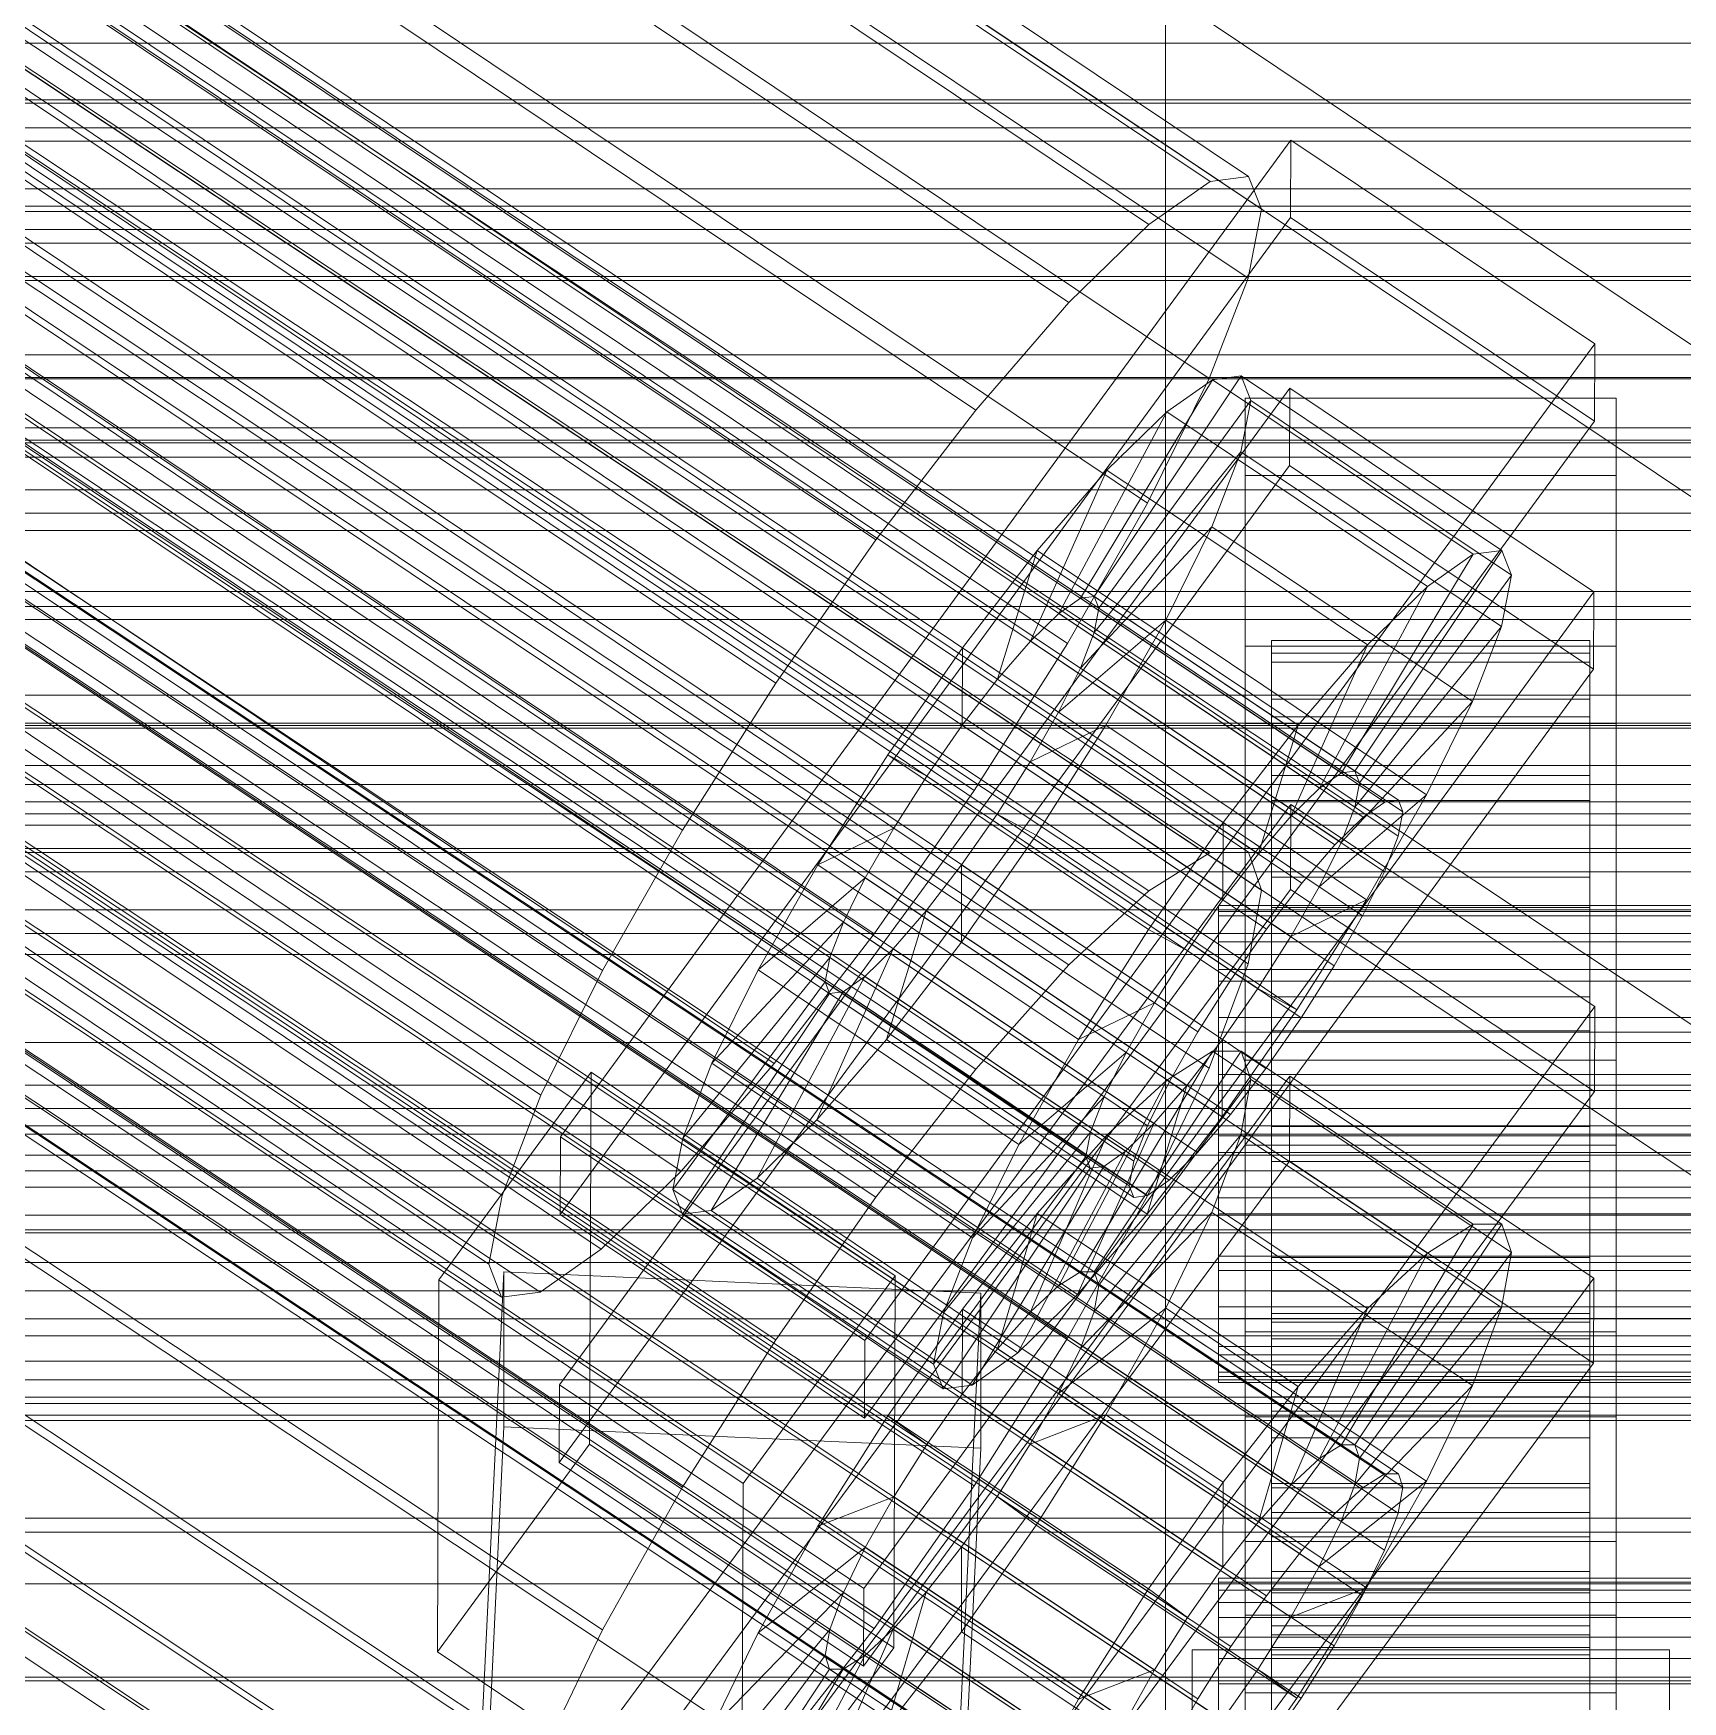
# Model space of a CAD drawing. Header units: millimetres. Extents: x -1970 to 59977, y -50268 to 6837.
# Drawn here: x -192.7 to -130.5, y -33013.8 to -32950.9 of the extents above; entities that cross this region are included whole.
import ezdxf

# ---------------------------------------------------------------- set-up
doc = ezdxf.new("R2010")
doc.units = ezdxf.units.MM
for name, color, linetype, lineweight in [('frontal_adapter-mix', 7, 'Continuous', 0), ('frontal_C01', 7, 'Continuous', 0), ('frontal_C01-mix', 7, 'Continuous', 0), ('frontal_C02', 7, 'Continuous', 0), ('frontal_C03', 7, 'Continuous', 0), ('frontal_C03-dry', 7, 'Continuous', 0), ('frontal_mezcladora', 7, 'Continuous', 0), ('frontal_secador', 7, 'Continuous', 0)]:
    doc.layers.add(name, color=color, linetype=linetype, lineweight=lineweight)

msp = doc.modelspace()

# ---------------------------------------------------------------- linework, layer by layer
at = {"layer": 'frontal_adapter-mix'}
for q in [(-150, -33050), (150, -33000)]:
    msp.add_line((-150, -33000), q, dxfattribs=at)
at = {"layer": 'frontal_C01'}
for p, q in [((-332.629, -32859.442), (-148.32, -32981.773)), ((-331.181, -32859.435), (-146.872, -32981.766)), ((-334.938, -32860.889), (-150.629, -32983.22)), ((-330.692, -32860.868), (-146.383, -32983.199)), ((-355.53, -32863.299), (-141.731, -33005.204)), ((-355.017, -32863.297), (-141.218, -33005.201)), ((-337.95, -32863.678), (-153.641, -32986.009)), ((-331.197, -32863.644), (-146.887, -32985.976)), ((-356.348, -32863.812), (-142.549, -33005.717)), ((-354.844, -32863.805), (-141.045, -33005.709)), ((-357.415, -32864.8), (-143.617, -33006.705)), ((-355.022, -32864.788), (-141.224, -33006.693)), ((-358.659, -32866.196), (-144.861, -33008.101)), ((-355.541, -32866.181), (-141.742, -33008.085)), ((-146.196, -33009.81), (-359.995, -32867.905)), ((-356.363, -32867.887), (-142.565, -33009.792)), ((-341.461, -32867.618), (-157.152, -32989.949)), ((-332.659, -32867.574), (-148.35, -32989.906)), ((-361.332, -32869.811), (-147.533, -33011.715)), ((-357.434, -32869.791), (-143.635, -33011.696)), ((-362.578, -32871.783), (-148.779, -33013.687)), ((-358.68, -32871.763), (-144.881, -33013.668)), ((-160.922, -32994.772), (-345.231, -32872.441)), ((-334.981, -32872.39), (-150.672, -32994.721)), ((-363.648, -32873.687), (-149.85, -33015.591)), ((-360.017, -32873.669), (-146.218, -33015.573)), ((-364.471, -32875.393), (-150.672, -33017.298)), ((-361.352, -32875.378), (-147.554, -33017.282)), ((-364.989, -32876.786), (-151.191, -33018.69)), ((-362.596, -32876.774), (-148.798, -33018.678)), ((-365.168, -32877.769), (-151.369, -33019.674)), ((-363.664, -32877.762), (-149.865, -33019.666)), ((-349.002, -32877.818), (-164.693, -33000.15)), ((-338.003, -32877.764), (-153.694, -33000.095)), ((-364.995, -32878.277), (-151.196, -33020.182)), ((-364.482, -32878.275), (-150.683, -33020.179)), ((-352.519, -32883.383), (-168.21, -33005.715)), ((-341.52, -32883.329), (-157.211, -33005.66)), ((-355.541, -32888.757), (-171.232, -33011.088)), ((-345.291, -32888.706), (-160.982, -33011.037)), ((-357.863, -32893.573), (-173.554, -33015.904)), ((-349.061, -32893.529), (-164.752, -33015.86)), ((-359.326, -32897.503), (-175.016, -33019.834)), ((-352.572, -32897.469), (-168.263, -33019.801)), ((-359.83, -32900.279), (-175.521, -33022.611)), ((-355.584, -32900.258), (-171.275, -33022.589)), ((-359.341, -32901.713), (-175.032, -33024.044)), ((-357.893, -32901.705), (-173.584, -33024.037)), ((-130, -32988.369), (-228.298, -32923.125)), ((-228.298, -32928.813), (-130, -32994.056)), ((450, -32953.515), (-450, -32953.515)), ((-425, -32960.205), (425, -32960.205)), ((-450, -32966.322), (450, -32966.322)), ((-172.809, -33017.208), (-145.277, -32979.969)), ((-145.289, -32983.17), (-145.277, -32979.969)), ((-145.277, -32979.969), (-133.809, -32987.58)), ((-150.629, -32983.22), (-148.32, -32981.773)), ((-148.32, -32981.773), (-146.872, -32981.766)), ((-146.872, -32981.766), (-146.383, -32983.199)), ((-145.289, -32983.17), (-172.821, -33020.409)), ((-153.641, -32986.009), (-150.629, -32983.22)), ((-146.383, -32983.199), (-146.887, -32985.976)), ((-133.821, -32990.782), (-145.289, -32983.17)), ((-157.152, -32989.949), (-153.641, -32986.009)), ((-146.887, -32985.976), (-148.35, -32989.906)), ((-133.809, -32987.58), (-161.341, -33024.819)), ((-133.809, -32987.58), (-133.821, -32990.782)), ((-153.199, -32997.592), (-148.226, -32989.272)), ((-152.686, -32997.59), (-147.143, -32989.267)), ((-148.226, -32989.272), (-149.953, -32990.355)), ((-147.143, -32989.267), (-148.226, -32989.272)), ((-148.226, -32989.272), (-138.396, -32995.797)), ((-147.143, -32989.267), (-137.313, -32995.791)), ((-146.777, -32990.339), (-147.143, -32989.267)), ((-160.922, -32994.772), (-157.152, -32989.949)), ((-148.35, -32989.906), (-150.672, -32994.721)), ((-147, -32992.808), (-147, -32989.606)), ((-147, -32989.606), (-133, -32989.606)), ((-147, -33035.08), (-147, -32989.606)), ((-133, -32989.606), (-133, -32992.808)), ((-133, -32989.606), (-133, -33035.08)), ((-172.847, -33027.453), (-145.315, -32990.214)), ((-161.353, -33028.021), (-133.821, -32990.782)), ((-154.017, -32998.105), (-149.953, -32990.355)), ((-152.513, -32998.097), (-146.777, -32990.339)), ((-149.953, -32990.355), (-152.207, -32992.441)), ((-149.953, -32990.355), (-140.123, -32996.879)), ((-147.155, -32992.416), (-146.777, -32990.339)), ((-146.777, -32990.339), (-136.948, -32996.864)), ((-145.327, -32993.416), (-145.315, -32990.214)), ((-145.315, -32990.214), (-133.847, -32997.826)), ((-155.085, -32999.093), (-152.207, -32992.441)), ((-152.207, -32992.441), (-154.833, -32995.389)), ((-152.692, -32999.081), (-147.155, -32992.416)), ((-152.207, -32992.441), (-142.377, -32998.966)), ((-148.249, -32995.356), (-147.155, -32992.416)), ((-147.155, -32992.416), (-137.325, -32998.94)), ((-133, -32992.808), (-147, -32992.808)), ((-147, -32992.808), (-147, -33038.281)), ((-133, -33038.281), (-133, -32992.808)), ((-145.327, -32993.416), (-172.859, -33030.655)), ((-133.859, -33001.028), (-145.327, -32993.416)), ((-164.693, -33000.15), (-160.922, -32994.772)), ((-150.672, -32994.721), (-153.694, -33000.095)), ((-154.833, -32995.389), (-157.653, -32998.996)), ((-156.329, -33000.489), (-154.833, -32995.389)), ((-154.833, -32995.389), (-145.003, -33001.913)), ((-153.21, -33000.474), (-148.249, -32995.356)), ((-149.985, -32998.958), (-148.249, -32995.356)), ((-148.249, -32995.356), (-138.419, -33001.88)), ((-138.396, -32995.797), (-143.369, -33004.116)), ((-137.313, -32995.791), (-142.856, -33004.114)), ((-140.123, -32996.879), (-138.396, -32995.797)), ((-138.396, -32995.797), (-137.313, -32995.791)), ((-137.313, -32995.791), (-136.948, -32996.864)), ((-140.123, -32996.879), (-144.188, -33004.629)), ((-136.948, -32996.864), (-142.683, -33004.622)), ((-142.377, -32998.966), (-140.123, -32996.879)), ((-136.948, -32996.864), (-137.325, -32998.94)), ((-154.017, -32998.105), (-153.199, -32997.592)), ((-153.199, -32997.592), (-152.686, -32997.59)), ((-143.369, -33004.116), (-153.199, -32997.592)), ((-142.856, -33004.114), (-152.686, -32997.59)), ((-152.686, -32997.59), (-152.513, -32998.097)), ((-133.847, -32997.826), (-161.379, -33035.065)), ((-155.085, -32999.093), (-154.017, -32998.105)), ((-144.188, -33004.629), (-154.017, -32998.105)), ((-152.513, -32998.097), (-152.692, -32999.081)), ((-142.683, -33004.622), (-152.513, -32998.097)), ((-133.847, -32997.826), (-133.859, -33001.028)), ((-154.033, -33002.18), (-149.985, -32998.958)), ((-152.246, -33002.978), (-149.985, -32998.958)), ((-149.985, -32998.958), (-140.156, -33005.483)), ((-142.377, -32998.966), (-145.255, -33005.617)), ((-145.003, -33001.913), (-142.377, -32998.966)), ((-137.325, -32998.94), (-142.862, -33005.605)), ((-137.325, -32998.94), (-138.419, -33001.88)), ((-157.653, -32998.996), (-160.474, -33003.019)), ((-157.653, -32998.996), (-157.665, -33002.198)), ((-147.823, -33005.521), (-157.653, -32998.996)), ((-156.329, -33000.489), (-155.085, -32999.093)), ((-145.255, -33005.617), (-155.085, -32999.093)), ((-152.692, -32999.081), (-153.21, -33000.474)), ((-142.862, -33005.605), (-152.692, -32999.081)), ((-146, -33009.138), (-146, -32999.158)), ((-146, -32999.158), (-146, -32999.489)), ((-146, -32999.158), (-134, -32999.158)), ((-146, -33000.119), (-146, -32999.158)), ((-146, -33009.295), (-146, -32999.489)), ((-146, -32999.489), (-146, -33001.09)), ((-146, -32999.489), (-134, -32999.489)), ((-134, -32999.489), (-134, -32999.158)), ((-134, -32999.158), (-134, -33009.138)), ((-134, -32999.158), (-134, -33000.119)), ((-134, -33001.09), (-134, -32999.489)), ((-134, -32999.489), (-134, -33009.295)), ((-168.21, -33005.715), (-164.693, -33000.15)), ((-153.694, -33000.095), (-157.211, -33005.66)), ((-147, -33003.054), (-147, -32999.852)), ((-147, -32999.852), (-133, -32999.852)), ((-147, -33045.325), (-147, -32999.852)), ((-146, -33009.593), (-146, -33000.119)), ((-146, -33000.119), (-134, -33000.119)), ((-146, -33002.307), (-146, -33000.119)), ((-134, -33000.119), (-134, -33009.593)), ((-134, -33000.119), (-134, -33002.307)), ((-133, -32999.852), (-133, -33003.054)), ((-133, -32999.852), (-133, -33045.325)), ((-157.665, -33002.198), (-156.329, -33000.489)), ((-146.499, -33007.014), (-156.329, -33000.489)), ((-153.21, -33000.474), (-154.033, -33002.18)), ((-143.38, -33006.998), (-153.21, -33000.474)), ((-161.391, -33038.267), (-133.859, -33001.028)), ((-146, -33010.053), (-146, -33001.09)), ((-146, -33001.09), (-146, -33003.851)), ((-146, -33001.09), (-134, -33001.09)), ((-134, -33003.851), (-134, -33001.09)), ((-134, -33001.09), (-134, -33010.053)), ((-147.823, -33005.521), (-145.003, -33001.913)), ((-145.003, -33001.913), (-146.499, -33007.014)), ((-138.419, -33001.88), (-143.38, -33006.998)), ((-138.419, -33001.88), (-140.156, -33005.483)), ((-159.001, -33004.103), (-157.665, -33002.198)), ((-157.665, -33002.198), (-147.835, -33008.722)), ((-154.033, -33002.18), (-155.103, -33004.084)), ((-144.203, -33008.704), (-154.033, -33002.18)), ((-146, -33010.629), (-146, -33002.307)), ((-146, -33002.307), (-134, -33002.307)), ((-146, -33005.573), (-146, -33002.307)), ((-134, -33002.307), (-134, -33010.629)), ((-134, -33002.307), (-134, -33005.573)), ((-160.474, -33003.019), (-163.105, -33007.182)), ((-159.001, -33004.103), (-160.474, -33003.019)), ((-160.474, -33003.019), (-150.644, -33009.543)), ((-155.103, -33004.084), (-152.246, -33002.978)), ((-154.877, -33007.141), (-152.246, -33002.978)), ((-152.246, -33002.978), (-142.416, -33009.502)), ((-133, -33003.054), (-147, -33003.054)), ((-147, -33003.054), (-147, -33048.527)), ((-133, -33048.527), (-133, -33003.054)), ((-146, -33011.361), (-146, -33003.851)), ((-146, -33003.851), (-146, -33007.585)), ((-146, -33003.851), (-134, -33003.851)), ((-134, -33007.585), (-134, -33003.851)), ((-134, -33003.851), (-134, -33011.361)), ((-160.247, -33006.075), (-159.001, -33004.103)), ((-149.171, -33010.628), (-159.001, -33004.103)), ((-155.103, -33004.084), (-156.35, -33006.056)), ((-145.274, -33010.608), (-155.103, -33004.084)), ((-144.188, -33004.629), (-145.255, -33005.617)), ((-143.369, -33004.116), (-144.188, -33004.629)), ((-142.856, -33004.114), (-143.369, -33004.116)), ((-142.862, -33005.605), (-142.683, -33004.622)), ((-142.683, -33004.622), (-142.856, -33004.114)), ((-142.549, -33005.717), (-141.731, -33005.204)), ((-141.731, -33005.204), (-141.218, -33005.201)), ((-141.218, -33005.201), (-141.045, -33005.709)), ((-171.232, -33011.088), (-168.21, -33005.715)), ((-157.211, -33005.66), (-160.982, -33011.037)), ((-150.644, -33009.543), (-147.823, -33005.521)), ((-147.835, -33008.722), (-147.823, -33005.521)), ((-145.255, -33005.617), (-146.499, -33007.014)), ((-146, -33012.176), (-146, -33005.573)), ((-146, -33005.573), (-134, -33005.573)), ((-146, -33009.693), (-146, -33005.573)), ((-140.156, -33005.483), (-144.203, -33008.704)), ((-143.617, -33006.705), (-142.549, -33005.717)), ((-143.38, -33006.998), (-142.862, -33005.605)), ((-140.156, -33005.483), (-142.416, -33009.502)), ((-141.045, -33005.709), (-141.224, -33006.693)), ((-134, -33005.573), (-134, -33012.176)), ((-134, -33005.573), (-134, -33009.693)), ((-160.247, -33006.075), (-163.105, -33007.182)), ((-161.318, -33007.979), (-160.247, -33006.075)), ((-150.417, -33012.6), (-160.247, -33006.075)), ((-156.35, -33006.056), (-157.686, -33007.961)), ((-156.35, -33006.056), (-154.877, -33007.141)), ((-146.52, -33012.58), (-156.35, -33006.056)), ((-157.698, -33011.163), (-154.877, -33007.141)), ((-154.877, -33007.141), (-145.047, -33013.665)), ((-146.499, -33007.014), (-147.835, -33008.722)), ((-144.861, -33008.101), (-143.617, -33006.705)), ((-144.203, -33008.704), (-143.38, -33006.998)), ((-141.224, -33006.693), (-141.742, -33008.085)), ((-163.105, -33007.182), (-165.365, -33011.201)), ((-163.105, -33007.182), (-153.275, -33013.706)), ((-146, -33013.129), (-146, -33007.585)), ((-146, -33007.585), (-146, -33012.036)), ((-146, -33007.585), (-134, -33007.585)), ((-134, -33012.036), (-134, -33007.585)), ((-134, -33007.585), (-134, -33013.129)), ((-161.318, -33007.979), (-165.365, -33011.201)), ((-162.14, -33009.686), (-161.318, -33007.979)), ((-151.488, -33014.504), (-161.318, -33007.979)), ((-157.686, -33007.961), (-159.022, -33009.67)), ((-157.686, -33007.961), (-157.698, -33011.163)), ((-147.856, -33014.486), (-157.686, -33007.961)), ((-146.196, -33009.81), (-144.861, -33008.101)), ((-141.742, -33008.085), (-142.565, -33009.792)), ((-147.835, -33008.722), (-149.171, -33010.628)), ((-145.274, -33010.608), (-144.203, -33008.704)), ((-153.275, -33013.706), (-150.644, -33009.543)), ((-150.644, -33009.543), (-149.171, -33010.628)), ((-148, -33009.593), (-148, -33009.138)), ((-148, -33009.138), (-148, -33009.295)), ((-148, -33009.138), (148, -33009.138)), ((-148, -33009.295), (-148, -33010.053)), ((-148, -33009.295), (148, -33009.295)), ((-148, -33010.629), (-148, -33009.593)), ((-148, -33009.593), (148, -33009.593)), ((-146, -33009.295), (-146, -33009.138)), ((-134, -33009.138), (-146, -33009.138)), ((-146, -33009.138), (-146, -33009.593)), ((-146, -33010.053), (-146, -33009.295)), ((-134, -33009.295), (-146, -33009.295)), ((-134, -33009.593), (-146, -33009.593)), ((-146, -33009.593), (-146, -33010.629)), ((-142.416, -33009.502), (-145.274, -33010.608)), ((-142.416, -33009.502), (-145.047, -33013.665)), ((-134, -33009.138), (-134, -33009.295)), ((-134, -33009.593), (-134, -33009.138)), ((-134, -33009.295), (-134, -33010.053)), ((-134, -33010.629), (-134, -33009.593)), ((-162.14, -33009.686), (-167.102, -33014.804)), ((-162.659, -33011.078), (-162.14, -33009.686)), ((-152.311, -33016.21), (-162.14, -33009.686)), ((-159.022, -33009.67), (-160.518, -33014.771)), ((-159.022, -33009.67), (-160.266, -33011.066)), ((-149.192, -33016.195), (-159.022, -33009.67)), ((-148, -33010.053), (-148, -33011.361)), ((-148, -33010.053), (148, -33010.053)), ((-147.533, -33011.715), (-146.196, -33009.81)), ((-146, -33014.128), (-146, -33009.693)), ((-146, -33009.693), (-134, -33009.693)), ((-146, -33014.388), (-146, -33009.693)), ((-146, -33011.361), (-146, -33010.053)), ((-134, -33010.053), (-146, -33010.053)), ((-142.565, -33009.792), (-143.635, -33011.696)), ((-134, -33009.693), (-134, -33014.128)), ((-134, -33009.693), (-134, -33014.388)), ((-134, -33010.053), (-134, -33011.361)), ((-149.171, -33010.628), (-150.417, -33012.6)), ((-148, -33012.176), (-148, -33010.629)), ((-148, -33010.629), (148, -33010.629)), ((-146.52, -33012.58), (-145.274, -33010.608)), ((-134, -33010.629), (-146, -33010.629)), ((-146, -33010.629), (-146, -33012.176)), ((-134, -33012.176), (-134, -33010.629)), ((-173.554, -33015.904), (-171.232, -33011.088)), ((-162.659, -33011.078), (-168.196, -33017.743)), ((-165.365, -33011.201), (-167.102, -33014.804)), ((-165.365, -33011.201), (-155.535, -33017.726)), ((-160.982, -33011.037), (-164.752, -33015.86)), ((-160.266, -33011.066), (-163.144, -33017.718)), ((-162.837, -33012.062), (-162.659, -33011.078)), ((-152.829, -33017.603), (-162.659, -33011.078)), ((-160.266, -33011.066), (-161.333, -33012.055)), ((-160.518, -33014.771), (-157.698, -33011.163)), ((-150.436, -33017.591), (-160.266, -33011.066)), ((-157.698, -33011.163), (-147.868, -33017.687)), ((-148, -33011.361), (-148, -33013.129)), ((-148, -33011.361), (148, -33011.361)), ((-146, -33013.129), (-146, -33011.361)), ((-134, -33011.361), (-146, -33011.361)), ((-134, -33011.361), (-134, -33013.129)), ((-162.837, -33012.062), (-168.573, -33019.82)), ((-161.333, -33012.055), (-165.397, -33019.804)), ((-162.664, -33012.57), (-162.837, -33012.062)), ((-153.008, -33018.586), (-162.837, -33012.062)), ((-161.333, -33012.055), (-162.151, -33012.567)), ((-151.503, -33018.579), (-161.333, -33012.055)), ((-148.779, -33013.687), (-147.533, -33011.715)), ((-148, -33014.128), (-148, -33012.176)), ((-148, -33012.176), (148, -33012.176)), ((-146, -33012.036), (-146, -33015.238)), ((-134, -33012.036), (-146, -33012.036)), ((-146, -33012.036), (-146, -33016.902)), ((-134, -33012.176), (-146, -33012.176)), ((-146, -33012.176), (-146, -33014.128)), ((-143.635, -33011.696), (-144.881, -33013.668)), ((-134, -33015.238), (-134, -33012.036)), ((-134, -33016.902), (-134, -33012.036)), ((-134, -33014.128), (-134, -33012.176)), ((-162.664, -33012.57), (-168.208, -33020.892)), ((-162.151, -33012.567), (-167.125, -33020.887)), ((-162.151, -33012.567), (-162.664, -33012.57)), ((-152.835, -33019.094), (-162.664, -33012.57)), ((-152.321, -33019.092), (-162.151, -33012.567)), ((-153.275, -33013.706), (-150.417, -33012.6)), ((-150.417, -33012.6), (-151.488, -33014.504)), ((-147.856, -33014.486), (-146.52, -33012.58)), ((-145.047, -33013.665), (-146.52, -33012.58)), ((-148, -33013.129), (-148, -33015.238)), ((-148, -33013.129), (148, -33013.129)), ((-146, -33015.238), (-146, -33013.129)), ((-134, -33013.129), (-146, -33013.129)), ((-134, -33013.129), (-134, -33015.238)), ((-155.535, -33017.726), (-153.275, -33013.706)), ((-149.85, -33015.591), (-148.779, -33013.687)), ((-145.047, -33013.665), (-147.868, -33017.687)), ((-144.881, -33013.668), (-146.218, -33015.573))]:
    msp.add_line(p, q, dxfattribs=at)
at = {"layer": 'frontal_C01-mix'}
for p in [(-150, -32744.944), (150, -33000)]:
    msp.add_line(p, (-150, -33000), dxfattribs=at)
at = {"layer": 'frontal_C02'}
for p, q in [((-331.181, -32832.792), (-146.872, -32956.276)), ((-332.629, -32832.989), (-148.32, -32956.473)), ((-330.692, -32834.035), (-146.383, -32957.519)), ((-334.938, -32834.613), (-150.629, -32958.097)), ((-355.53, -32836.63), (-141.731, -32979.872)), ((-355.017, -32836.56), (-141.218, -32979.802)), ((-331.197, -32836.635), (-146.887, -32960.119)), ((-356.348, -32837.206), (-142.549, -32980.447)), ((-354.844, -32837.001), (-141.045, -32980.242)), ((-337.95, -32837.553), (-153.641, -32961.037)), ((-357.415, -32838.247), (-143.617, -32981.489)), ((-355.022, -32837.922), (-141.224, -32981.163)), ((-358.659, -32839.685), (-144.861, -32982.926)), ((-355.541, -32839.261), (-141.742, -32982.502)), ((-332.659, -32840.412), (-148.35, -32963.896)), ((-356.363, -32840.925), (-142.565, -32984.167)), ((-146.196, -32984.661), (-359.995, -32841.419)), ((-341.461, -32841.609), (-157.152, -32965.093)), ((-357.434, -32842.803), (-143.635, -32986.045)), ((-361.332, -32843.333), (-147.533, -32986.575)), ((-358.68, -32844.766), (-144.881, -32988.007)), ((-362.578, -32845.296), (-148.779, -32988.537)), ((-334.981, -32845.111), (-150.672, -32968.595)), ((-360.017, -32846.68), (-146.218, -32989.921)), ((-160.922, -32969.989), (-345.231, -32846.505)), ((-363.648, -32847.174), (-149.85, -32990.415)), ((-361.352, -32848.415), (-147.554, -32991.656)), ((-364.471, -32848.839), (-150.672, -32992.08)), ((-362.596, -32849.852), (-148.798, -32993.093)), ((-364.989, -32850.177), (-151.191, -32993.419)), ((-338.003, -32850.411), (-153.694, -32973.895)), ((-365.168, -32851.098), (-151.369, -32994.34)), ((-363.664, -32850.894), (-149.865, -32994.135)), ((-364.995, -32851.539), (-151.196, -32994.78)), ((-364.482, -32851.469), (-150.683, -32994.711)), ((-349.002, -32851.906), (-164.693, -32975.39)), ((-341.52, -32855.95), (-157.211, -32979.434)), ((-352.519, -32857.446), (-168.21, -32980.93)), ((-345.291, -32861.352), (-160.982, -32984.836)), ((-355.541, -32862.746), (-171.232, -32986.23)), ((-349.061, -32866.248), (-164.752, -32989.732)), ((-357.863, -32867.444), (-173.554, -32990.928)), ((-352.572, -32870.304), (-168.263, -32993.788)), ((-359.326, -32871.222), (-175.016, -32994.706)), ((-355.584, -32873.244), (-171.275, -32996.728)), ((-359.83, -32873.821), (-175.521, -32997.305)), ((-357.893, -32874.868), (-173.584, -32998.352)), ((-359.341, -32875.065), (-175.032, -32998.549)), ((-130, -32962.739), (-228.298, -32896.881)), ((-228.298, -32902.622), (-130, -32968.48)), ((-172.809, -32992.501), (-145.277, -32954.908)), ((-145.289, -32957.831), (-145.277, -32954.908)), ((-145.277, -32954.908), (-133.809, -32962.591)), ((-150.629, -32958.097), (-148.32, -32956.473)), ((-148.32, -32956.473), (-146.872, -32956.276)), ((-146.872, -32956.276), (-146.383, -32957.519)), ((300, -32957.599), (-300, -32957.599)), ((-145.289, -32957.831), (-172.821, -32995.424)), ((-146.383, -32957.519), (-146.887, -32960.119)), ((-133.821, -32965.514), (-145.289, -32957.831)), ((-153.641, -32961.037), (-150.629, -32958.097)), ((-146.887, -32960.119), (-148.35, -32963.896)), ((-157.152, -32965.093), (-153.641, -32961.037)), ((-133.809, -32962.591), (-161.341, -33000.184)), ((-133.809, -32962.591), (-133.821, -32965.514)), ((300, -32963.86), (-300, -32963.86)), ((-172.847, -33001.853), (-145.315, -32964.26)), ((-153.199, -32972.188), (-148.226, -32963.944)), ((-152.686, -32972.118), (-147.143, -32963.797)), ((-148.35, -32963.896), (-150.672, -32968.595)), ((-148.226, -32963.944), (-149.953, -32965.159)), ((-147.143, -32963.797), (-148.226, -32963.944)), ((-148.226, -32963.944), (-138.396, -32970.53)), ((-147.143, -32963.797), (-137.313, -32970.383)), ((-146.777, -32964.727), (-147.143, -32963.797)), ((-145.327, -32967.183), (-145.315, -32964.26)), ((-145.315, -32964.26), (-133.847, -32971.944)), ((-152.513, -32972.559), (-146.777, -32964.727)), ((-147.155, -32966.671), (-146.777, -32964.727)), ((-147, -32967.561), (-147, -32964.638)), ((-147, -32964.638), (-133, -32964.638)), ((-147, -33010.542), (-147, -32964.638)), ((-146.777, -32964.727), (-136.948, -32971.313)), ((-133, -32964.638), (-133, -32967.561)), ((-133, -32964.638), (-133, -33010.542)), ((-161.353, -33003.107), (-133.821, -32965.514)), ((-160.922, -32969.989), (-157.152, -32965.093)), ((-154.017, -32972.763), (-149.953, -32965.159)), ((-149.953, -32965.159), (-152.207, -32967.358)), ((-149.953, -32965.159), (-140.123, -32971.745)), ((-152.692, -32973.48), (-147.155, -32966.671)), ((-148.249, -32969.497), (-147.155, -32966.671)), ((-147.155, -32966.671), (-137.325, -32973.257)), ((-145.327, -32967.183), (-172.859, -33004.776)), ((-155.085, -32973.805), (-152.207, -32967.358)), ((-152.207, -32967.358), (-154.833, -32970.392)), ((-152.207, -32967.358), (-142.377, -32973.944)), ((-133.859, -32974.867), (-145.327, -32967.183)), ((-133, -32967.561), (-147, -32967.561)), ((-147, -32967.561), (-147, -33013.465)), ((-133, -33013.465), (-133, -32967.561)), ((-150.672, -32968.595), (-153.694, -32973.895)), ((-164.693, -32975.39), (-160.922, -32969.989)), ((-153.21, -32974.818), (-148.249, -32969.497)), ((-149.985, -32973.012), (-148.249, -32969.497)), ((-148.249, -32969.497), (-138.419, -32976.083)), ((-154.833, -32970.392), (-157.653, -32974.055)), ((-156.329, -32975.243), (-154.833, -32970.392)), ((-154.833, -32970.392), (-145.003, -32976.978)), ((-138.396, -32970.53), (-143.369, -32978.774)), ((-137.313, -32970.383), (-142.856, -32978.704)), ((-140.123, -32971.745), (-138.396, -32970.53)), ((-138.396, -32970.53), (-137.313, -32970.383)), ((-137.313, -32970.383), (-136.948, -32971.313)), ((-140.123, -32971.745), (-144.188, -32979.349)), ((-136.948, -32971.313), (-142.683, -32979.145)), ((-142.377, -32973.944), (-140.123, -32971.745)), ((-136.948, -32971.313), (-137.325, -32973.257)), ((-133.847, -32971.944), (-161.379, -33009.537)), ((-154.017, -32972.763), (-153.199, -32972.188)), ((-153.199, -32972.188), (-152.686, -32972.118)), ((-143.369, -32978.774), (-153.199, -32972.188)), ((-142.856, -32978.704), (-152.686, -32972.118)), ((-152.686, -32972.118), (-152.513, -32972.559)), ((-133.847, -32971.944), (-133.859, -32974.867)), ((-155.085, -32973.805), (-154.017, -32972.763)), ((-154.033, -32976.483), (-149.985, -32973.012)), ((-144.188, -32979.349), (-154.017, -32972.763)), ((-152.513, -32972.559), (-152.692, -32973.48)), ((-142.683, -32979.145), (-152.513, -32972.559)), ((-152.246, -32976.976), (-149.985, -32973.012)), ((-149.985, -32973.012), (-140.156, -32979.598)), ((-152.692, -32973.48), (-153.21, -32974.818)), ((-142.862, -32980.066), (-152.692, -32973.48)), ((-146, -32983.777), (-146, -32973.783)), ((-146, -32973.783), (-146, -32974.259)), ((-146, -32973.783), (-134, -32973.783)), ((-146, -32974.601), (-146, -32973.783)), ((-137.325, -32973.257), (-142.862, -32980.066)), ((-137.325, -32973.257), (-138.419, -32976.083)), ((-134, -32974.259), (-134, -32973.783)), ((-134, -32973.783), (-134, -32983.777)), ((-134, -32973.783), (-134, -32974.601)), ((-157.653, -32974.055), (-160.474, -32978.095)), ((-157.653, -32974.055), (-157.665, -32976.977)), ((-147.823, -32980.64), (-157.653, -32974.055)), ((-153.694, -32973.895), (-157.211, -32979.434)), ((-156.329, -32975.243), (-155.085, -32973.805)), ((-145.255, -32980.391), (-155.085, -32973.805)), ((-147, -32976.913), (-147, -32973.991)), ((-147, -32973.991), (-133, -32973.991)), ((-147, -33019.895), (-147, -32973.991)), ((-146, -32984.002), (-146, -32974.259)), ((-146, -32974.259), (-146, -32975.996)), ((-146, -32974.259), (-134, -32974.259)), ((-142.377, -32973.944), (-145.255, -32980.391)), ((-145.003, -32976.978), (-142.377, -32973.944)), ((-134, -32975.996), (-134, -32974.259)), ((-134, -32974.259), (-134, -32984.002)), ((-133, -32973.991), (-133, -32976.913)), ((-133, -32973.991), (-133, -33019.895)), ((-161.391, -33012.459), (-133.859, -32974.867)), ((-153.21, -32974.818), (-154.033, -32976.483)), ((-143.38, -32981.404), (-153.21, -32974.818)), ((-146, -32984.164), (-146, -32974.601)), ((-146, -32974.601), (-134, -32974.601)), ((-146, -32976.657), (-146, -32974.601)), ((-134, -32974.601), (-134, -32984.164)), ((-134, -32974.601), (-134, -32976.657)), ((-168.21, -32980.93), (-164.693, -32975.39)), ((-157.665, -32976.977), (-156.329, -32975.243)), ((-146.499, -32981.828), (-156.329, -32975.243)), ((-146, -32984.825), (-146, -32975.996)), ((-146, -32975.996), (-146, -32978.877)), ((-146, -32975.996), (-134, -32975.996)), ((-138.419, -32976.083), (-143.38, -32981.404)), ((-138.419, -32976.083), (-140.156, -32979.598)), ((-134, -32978.877), (-134, -32975.996)), ((-134, -32975.996), (-134, -32984.825)), ((-154.033, -32976.483), (-155.103, -32978.361)), ((-144.203, -32983.069), (-154.033, -32976.483)), ((-133, -32976.913), (-147, -32976.913)), ((-147, -32976.913), (-147, -33022.817)), ((-146, -32985.138), (-146, -32976.657)), ((-146, -32976.657), (-134, -32976.657)), ((-146, -32979.812), (-146, -32976.657)), ((-134, -32976.657), (-134, -32985.138)), ((-134, -32976.657), (-134, -32979.812)), ((-133, -33022.817), (-133, -32976.913)), ((300, -32977.08), (-300, -32977.08)), ((250, -32976.99), (-250, -32976.99)), ((-159.001, -32978.891), (-157.665, -32976.977)), ((-157.665, -32976.977), (-147.835, -32983.563)), ((-155.103, -32978.361), (-152.246, -32976.976)), ((-154.877, -32981.12), (-152.246, -32976.976)), ((-152.246, -32976.976), (-142.416, -32983.562)), ((-147.823, -32980.64), (-145.003, -32976.978)), ((-145.003, -32976.978), (-146.499, -32981.828)), ((-160.474, -32978.095), (-163.105, -32982.239)), ((-159.001, -32978.891), (-160.474, -32978.095)), ((-160.474, -32978.095), (-150.644, -32984.681)), ((-155.103, -32978.361), (-156.35, -32980.324)), ((-145.274, -32984.947), (-155.103, -32978.361)), ((-143.369, -32978.774), (-144.188, -32979.349)), ((-142.856, -32978.704), (-143.369, -32978.774)), ((-142.683, -32979.145), (-142.856, -32978.704)), ((-157.211, -32979.434), (-160.982, -32984.836)), ((-160.247, -32980.854), (-159.001, -32978.891)), ((-149.171, -32985.477), (-159.001, -32978.891)), ((-146, -32986.19), (-146, -32978.877)), ((-146, -32978.877), (-146, -32982.705)), ((-146, -32978.877), (-134, -32978.877)), ((-144.188, -32979.349), (-145.255, -32980.391)), ((-142.862, -32980.066), (-142.683, -32979.145)), ((-134, -32982.705), (-134, -32978.877)), ((-134, -32978.877), (-134, -32986.19)), ((-146, -32986.633), (-146, -32979.812)), ((-146, -32979.812), (-134, -32979.812)), ((-146, -32983.85), (-146, -32979.812)), ((-140.156, -32979.598), (-144.203, -32983.069)), ((-143.38, -32981.404), (-142.862, -32980.066)), ((-142.549, -32980.447), (-141.731, -32979.872)), ((-140.156, -32979.598), (-142.416, -32983.562)), ((-141.731, -32979.872), (-141.218, -32979.802)), ((-141.218, -32979.802), (-141.045, -32980.242)), ((-134, -32979.812), (-134, -32986.633)), ((-134, -32979.812), (-134, -32983.85)), ((300, -32980.321), (-300, -32980.321)), ((-156.35, -32980.324), (-157.686, -32982.238)), ((-156.35, -32980.324), (-154.877, -32981.12)), ((-146.52, -32986.91), (-156.35, -32980.324)), ((-150.644, -32984.681), (-147.823, -32980.64)), ((-147.835, -32983.563), (-147.823, -32980.64)), ((-145.255, -32980.391), (-146.499, -32981.828)), ((-143.617, -32981.489), (-142.549, -32980.447)), ((-141.045, -32980.242), (-141.224, -32981.163)), ((-171.232, -32986.23), (-168.21, -32980.93)), ((-160.247, -32980.854), (-163.105, -32982.239)), ((-161.318, -32982.732), (-160.247, -32980.854)), ((-150.417, -32987.44), (-160.247, -32980.854)), ((-157.698, -32985.161), (-154.877, -32981.12)), ((-154.877, -32981.12), (-145.047, -32987.706)), ((-141.224, -32981.163), (-141.742, -32982.502)), ((-250, -32981.769), (250, -32981.769)), ((-146.499, -32981.828), (-147.835, -32983.563)), ((-144.861, -32982.926), (-143.617, -32981.489)), ((-144.203, -32983.069), (-143.38, -32981.404)), ((-163.105, -32982.239), (-165.365, -32986.203)), ((-163.105, -32982.239), (-153.275, -32988.825)), ((-157.686, -32982.238), (-159.022, -32983.973)), ((-157.686, -32982.238), (-157.698, -32985.161)), ((-147.856, -32988.824), (-157.686, -32982.238)), ((-141.742, -32982.502), (-142.565, -32984.167)), ((-161.318, -32982.732), (-165.365, -32986.203)), ((-162.14, -32984.397), (-161.318, -32982.732)), ((-151.488, -32989.318), (-161.318, -32982.732)), ((-146.196, -32984.661), (-144.861, -32982.926)), ((-146, -32988.003), (-146, -32982.705)), ((-146, -32982.705), (-146, -32987.218)), ((-146, -32982.705), (-134, -32982.705)), ((-145.274, -32984.947), (-144.203, -32983.069)), ((-134, -32987.218), (-134, -32982.705)), ((-134, -32982.705), (-134, -32988.003)), ((-147.835, -32983.563), (-149.171, -32985.477)), ((-148, -32984.164), (-148, -32983.777)), ((-148, -32983.777), (-148, -32984.002)), ((-148, -32983.777), (148, -32983.777)), ((-146, -32984.002), (-146, -32983.777)), ((-134, -32983.777), (-146, -32983.777)), ((-146, -32983.777), (-146, -32984.164)), ((-146, -32988.545), (-146, -32983.85)), ((-146, -32983.85), (-134, -32983.85)), ((-146, -32988.495), (-146, -32983.85)), ((-142.416, -32983.562), (-145.274, -32984.947)), ((-142.416, -32983.562), (-145.047, -32987.706)), ((-134, -32983.777), (-134, -32984.002)), ((-134, -32984.164), (-134, -32983.777)), ((-134, -32983.85), (-134, -32988.545)), ((-134, -32983.85), (-134, -32988.495)), ((-162.14, -32984.397), (-167.102, -32989.718)), ((-162.659, -32985.735), (-162.14, -32984.397)), ((-152.311, -32990.983), (-162.14, -32984.397)), ((-159.022, -32983.973), (-160.518, -32988.823)), ((-159.022, -32983.973), (-160.266, -32985.41)), ((-149.192, -32990.559), (-159.022, -32983.973)), ((-148, -32984.002), (-148, -32984.825)), ((-148, -32984.002), (148, -32984.002)), ((-148, -32985.138), (-148, -32984.164)), ((-148, -32984.164), (148, -32984.164)), ((-146, -32984.825), (-146, -32984.002)), ((-134, -32984.002), (-146, -32984.002)), ((-134, -32984.164), (-146, -32984.164)), ((-146, -32984.164), (-146, -32985.138)), ((-142.565, -32984.167), (-143.635, -32986.045)), ((-134, -32984.002), (-134, -32984.825)), ((-134, -32985.138), (-134, -32984.164)), ((300, -32984.83), (-300, -32984.83)), ((-160.982, -32984.836), (-164.752, -32989.732)), ((-153.275, -32988.825), (-150.644, -32984.681)), ((-150.644, -32984.681), (-149.171, -32985.477)), ((-148, -32984.825), (-148, -32986.19)), ((-148, -32984.825), (148, -32984.825)), ((-147.533, -32986.575), (-146.196, -32984.661)), ((-146.52, -32986.91), (-145.274, -32984.947)), ((-146, -32986.19), (-146, -32984.825)), ((-134, -32984.825), (-146, -32984.825)), ((-134, -32984.825), (-134, -32986.19)), ((-162.659, -32985.735), (-168.196, -32992.544)), ((-160.266, -32985.41), (-163.144, -32991.857)), ((-162.837, -32986.656), (-162.659, -32985.735)), ((-152.829, -32992.321), (-162.659, -32985.735)), ((-160.266, -32985.41), (-161.333, -32986.452)), ((-160.518, -32988.823), (-157.698, -32985.161)), ((-150.436, -32991.996), (-160.266, -32985.41)), ((-157.698, -32985.161), (-147.868, -32991.746)), ((-149.171, -32985.477), (-150.417, -32987.44)), ((-148, -32986.633), (-148, -32985.138)), ((-148, -32985.138), (148, -32985.138)), ((-134, -32985.138), (-146, -32985.138)), ((-146, -32985.138), (-146, -32986.633)), ((-134, -32986.633), (-134, -32985.138)), ((-173.554, -32990.928), (-171.232, -32986.23)), ((-165.365, -32986.203), (-167.102, -32989.718)), ((-165.365, -32986.203), (-155.535, -32992.789)), ((-148, -32986.19), (-148, -32988.003)), ((-148, -32986.19), (148, -32986.19)), ((-146, -32988.003), (-146, -32986.19)), ((-134, -32986.19), (-146, -32986.19)), ((-143.635, -32986.045), (-144.881, -32988.007)), ((-134, -32986.19), (-134, -32988.003)), ((-162.837, -32986.656), (-168.573, -32994.488)), ((-161.333, -32986.452), (-165.397, -32994.056)), ((-162.664, -32987.097), (-162.837, -32986.656)), ((-153.008, -32993.242), (-162.837, -32986.656)), ((-161.333, -32986.452), (-162.151, -32987.027)), ((-151.503, -32993.038), (-161.333, -32986.452)), ((-148.779, -32988.537), (-147.533, -32986.575)), ((-148, -32988.545), (-148, -32986.633)), ((-148, -32986.633), (148, -32986.633)), ((-147.856, -32988.824), (-146.52, -32986.91)), ((-145.047, -32987.706), (-146.52, -32986.91)), ((-134, -32986.633), (-146, -32986.633)), ((-146, -32986.633), (-146, -32988.545)), ((-134, -32988.545), (-134, -32986.633)), ((-162.664, -32987.097), (-168.208, -32995.418)), ((-162.151, -32987.027), (-167.125, -32995.271)), ((-162.151, -32987.027), (-162.664, -32987.097)), ((-152.835, -32993.683), (-162.664, -32987.097)), ((-152.321, -32993.613), (-162.151, -32987.027)), ((-153.275, -32988.825), (-150.417, -32987.44)), ((-150.417, -32987.44), (-151.488, -32989.318)), ((-146, -32987.218), (-146, -32990.141)), ((-134, -32987.218), (-146, -32987.218)), ((-146, -32987.218), (-146, -32992.11)), ((-134, -32990.141), (-134, -32987.218)), ((-134, -32992.11), (-134, -32987.218)), ((-148, -32988.003), (-148, -32990.141)), ((-148, -32988.003), (148, -32988.003)), ((-145.047, -32987.706), (-147.868, -32991.746)), ((-144.881, -32988.007), (-146.218, -32989.921)), ((-146, -32990.141), (-146, -32988.003)), ((-134, -32988.003), (-146, -32988.003)), ((-134, -32988.003), (-134, -32990.141)), ((-163.144, -32991.857), (-160.518, -32988.823)), ((-160.518, -32988.823), (-150.688, -32995.409)), ((-155.535, -32992.789), (-153.275, -32988.825)), ((-149.85, -32990.415), (-148.779, -32988.537)), ((-149.192, -32990.559), (-147.856, -32988.824)), ((-148, -32990.746), (-148, -32988.545)), ((-148, -32988.545), (148, -32988.545)), ((-147.868, -32991.746), (-147.856, -32988.824)), ((-146, -32990.746), (-146, -32988.495)), ((-146, -32988.495), (-134, -32988.495)), ((-146, -32993.432), (-146, -32988.495)), ((-134, -32988.545), (-146, -32988.545)), ((-146, -32988.545), (-146, -32990.746)), ((-134, -32988.495), (-134, -32990.746)), ((-134, -32988.495), (-134, -32993.432)), ((-134, -32990.746), (-134, -32988.545)), ((-155.535, -32992.789), (-151.488, -32989.318)), ((-151.488, -32989.318), (-152.311, -32990.983)), ((-177.394, -32997.89), (-171.658, -32990.058)), ((-171.715, -33004.086), (-171.658, -32990.058)), ((-171.658, -32990.058), (-160.19, -32997.741)), ((-164.752, -32989.732), (-168.263, -32993.788)), ((-167.102, -32989.718), (-168.196, -32992.544)), ((-167.102, -32989.718), (-157.272, -32996.304)), ((-148, -32990.141), (-148, -32992.458)), ((148, -32990.141), (-148, -32990.141)), ((-146.218, -32989.921), (-147.554, -32991.656)), ((-146, -32990.141), (-134, -32990.141)), ((-146, -32992.458), (-146, -32990.141)), ((-134, -32990.141), (-134, -32992.458)), ((-150.688, -32995.409), (-149.192, -32990.559)), ((-150.672, -32992.08), (-149.85, -32990.415)), ((-150.436, -32991.996), (-149.192, -32990.559)), ((-148, -32993.084), (-148, -32990.746)), ((-148, -32990.746), (148, -32990.746)), ((-134, -32990.746), (-146, -32990.746)), ((-146, -32990.746), (-146, -32993.084)), ((-134, -32993.084), (-134, -32990.746)), ((-175.016, -32994.706), (-173.554, -32990.928)), ((-157.272, -32996.304), (-152.311, -32990.983)), ((-152.311, -32990.983), (-152.829, -32992.321)), ((-165.397, -32994.056), (-163.144, -32991.857)), ((-163.144, -32991.857), (-153.314, -32998.443)), ((-153.314, -32998.443), (-150.436, -32991.996)), ((-151.503, -32993.038), (-150.436, -32991.996)), ((-147.868, -32991.746), (-150.688, -32995.409)), ((-147.554, -32991.656), (-148.798, -32993.093)), ((-172.809, -32992.501), (-172.821, -32995.424)), ((-161.341, -33000.184), (-172.809, -32992.501)), ((-168.196, -32992.544), (-168.573, -32994.488)), ((-168.196, -32992.544), (-158.366, -32999.13)), ((-158.366, -32999.13), (-152.829, -32992.321)), ((-152.829, -32992.321), (-153.008, -32993.242)), ((-151.191, -32993.419), (-150.672, -32992.08)), ((-148, -32992.458), (-148, -32994.797)), ((-148, -32992.458), (148, -32992.458)), ((-146, -32992.458), (-146, -32992.11)), ((-146, -32992.11), (-146, -32997.047)), ((-146, -32992.11), (-134, -32992.11)), ((-146, -32994.797), (-146, -32992.458)), ((-134, -32992.458), (-146, -32992.458)), ((-134, -32997.047), (-134, -32992.11)), ((-134, -32992.11), (-134, -32992.458)), ((-134, -32992.458), (-134, -32994.797)), ((-158.743, -33001.074), (-153.008, -32993.242)), ((-157.272, -32996.304), (-155.535, -32992.789)), ((-155.567, -33000.642), (-151.503, -32993.038)), ((-153.008, -32993.242), (-152.835, -32993.683)), ((-152.321, -32993.613), (-151.503, -32993.038)), ((-148.798, -32993.093), (-149.865, -32994.135)), ((-148, -32995.402), (-148, -32993.084)), ((-148, -32993.084), (148, -32993.084)), ((-146, -32993.084), (-146, -32993.432)), ((-134, -32993.084), (-146, -32993.084)), ((-146, -32993.084), (-146, -32995.402)), ((-134, -32993.432), (-134, -32993.084)), ((-134, -32995.402), (-134, -32993.084)), ((-168.263, -32993.788), (-171.275, -32996.728)), ((-158.378, -33002.004), (-152.835, -32993.683)), ((-157.295, -33001.857), (-152.321, -32993.613)), ((-152.835, -32993.683), (-152.321, -32993.613)), ((-151.369, -32994.34), (-151.191, -32993.419)), ((-146, -32993.432), (-134, -32993.432)), ((-146, -32998.324), (-146, -32993.432)), ((-134, -32993.432), (-134, -32998.324)), ((-168.573, -32994.488), (-168.208, -32995.418)), ((-168.573, -32994.488), (-158.743, -33001.074)), ((-167.125, -32995.271), (-165.397, -32994.056)), ((-165.397, -32994.056), (-155.567, -33000.642)), ((-151.196, -32994.78), (-151.369, -32994.34)), ((-149.865, -32994.135), (-150.683, -32994.711)), ((-175.521, -32997.305), (-175.016, -32994.706)), ((-150.683, -32994.711), (-151.196, -32994.78)), ((-148, -32994.797), (-148, -32996.997)), ((-148, -32994.797), (148, -32994.797)), ((-146, -32996.997), (-146, -32994.797)), ((-146, -32994.797), (-146, -32997.047)), ((-134, -32994.797), (-146, -32994.797)), ((-134, -32997.047), (-134, -32994.797)), ((-134, -32994.797), (-134, -32996.997)), ((-172.821, -32995.424), (-161.353, -33003.107)), ((-168.208, -32995.418), (-167.125, -32995.271)), ((-168.208, -32995.418), (-158.378, -33002.004)), ((-167.125, -32995.271), (-157.295, -33001.857)), ((-150.688, -32995.409), (-153.314, -32998.443)), ((-148, -32997.54), (-148, -32995.402)), ((-148, -32995.402), (148, -32995.402)), ((-146, -32995.402), (-146, -32998.324)), ((-134, -32995.402), (-146, -32995.402)), ((-146, -32995.402), (-146, -32997.54)), ((-134, -32998.324), (-134, -32995.402)), ((-134, -32997.54), (-134, -32995.402)), ((-158.366, -32999.13), (-157.272, -32996.304)), ((-171.275, -32996.728), (-173.584, -32998.352)), ((-148, -32996.997), (-148, -32998.91)), ((-148, -32996.997), (148, -32996.997)), ((-146, -32998.91), (-146, -32996.997)), ((-146, -32996.997), (-146, -33001.693)), ((-134, -32996.997), (-146, -32996.997)), ((-146, -32997.047), (-146, -33001.693)), ((-146, -32997.047), (-134, -32997.047)), ((-134, -33001.693), (-134, -32996.997)), ((-134, -32996.997), (-134, -32998.91)), ((-134, -33001.693), (-134, -32997.047)), ((-177.811, -33056.97), (-174.943, -32997.593)), ((-175.032, -32998.549), (-175.521, -32997.305)), ((-174.943, -33003.44), (-174.943, -32997.593)), ((-174.943, -32997.593), (-156.962, -32998.388)), ((-148, -32999.353), (-148, -32997.54)), ((-148, -32997.54), (148, -32997.54)), ((-146, -32997.54), (-146, -33002.838)), ((-134, -32997.54), (-146, -32997.54)), ((-146, -32997.54), (-146, -32999.353)), ((-134, -33002.838), (-134, -32997.54)), ((-134, -32999.353), (-134, -32997.54)), ((-177.394, -32997.89), (-177.451, -33011.918)), ((-165.926, -33005.573), (-177.394, -32997.89)), ((-160.19, -32997.741), (-165.926, -33005.573)), ((-160.19, -32997.741), (-160.247, -33011.77)), ((-146, -32998.324), (-134, -32998.324)), ((-146, -33002.838), (-146, -32998.324)), ((-134, -32998.324), (-134, -33002.838)), ((-173.584, -32998.352), (-175.032, -32998.549)), ((-156.962, -32998.388), (-159.83, -33057.765)), ((-156.962, -32998.388), (-156.962, -33004.234)), ((-153.314, -32998.443), (-155.567, -33000.642)), ((-148, -32998.91), (-148, -33000.404)), ((-148, -32998.91), (148, -32998.91)), ((-146, -33000.404), (-146, -32998.91)), ((-146, -32998.91), (-146, -33005.731)), ((-134, -32998.91), (-146, -32998.91)), ((-134, -33005.731), (-134, -32998.91)), ((-134, -32998.91), (-134, -33000.404)), ((-158.743, -33001.074), (-158.366, -32999.13)), ((-148, -33000.717), (-148, -32999.353)), ((-148, -32999.353), (148, -32999.353)), ((-146, -32999.353), (-146, -33006.666)), ((-134, -32999.353), (-146, -32999.353)), ((-146, -32999.353), (-146, -33000.717)), ((-134, -33006.666), (-134, -32999.353)), ((-134, -33000.717), (-134, -32999.353)), ((-161.353, -33003.107), (-161.341, -33000.184)), ((-155.567, -33000.642), (-157.295, -33001.857)), ((-148, -33000.404), (-148, -33001.378)), ((-148, -33000.404), (148, -33000.404)), ((-148, -33001.54), (-148, -33000.717)), ((-148, -33000.717), (148, -33000.717)), ((-146, -33001.378), (-146, -33000.404)), ((-146, -33000.404), (-146, -33008.885)), ((-134, -33000.404), (-146, -33000.404)), ((-146, -33000.717), (-146, -33009.546)), ((-134, -33000.717), (-146, -33000.717)), ((-146, -33000.717), (-146, -33001.54)), ((-134, -33008.885), (-134, -33000.404)), ((-134, -33000.404), (-134, -33001.378)), ((-134, -33009.546), (-134, -33000.717)), ((-134, -33001.54), (-134, -33000.717)), ((-158.378, -33002.004), (-158.743, -33001.074)), ((-148, -33001.378), (-148, -33001.766)), ((-148, -33001.378), (148, -33001.378)), ((-146, -33001.766), (-146, -33001.378)), ((-146, -33001.378), (-146, -33010.942)), ((-134, -33001.378), (-146, -33001.378)), ((-134, -33010.942), (-134, -33001.378)), ((-134, -33001.378), (-134, -33001.766)), ((-172.847, -33001.853), (-172.859, -33004.776)), ((-161.379, -33009.537), (-172.847, -33001.853)), ((-157.295, -33001.857), (-158.378, -33002.004)), ((-148, -33001.766), (-148, -33001.54)), ((-148, -33001.54), (148, -33001.54)), ((-148, -33001.766), (148, -33001.766)), ((-146, -33001.54), (-146, -33011.284)), ((-134, -33001.54), (-146, -33001.54)), ((-146, -33001.54), (-146, -33001.766)), ((-146, -33001.693), (-146, -33005.731)), ((-146, -33001.693), (-134, -33001.693)), ((-146, -33001.766), (-146, -33011.76)), ((-134, -33001.766), (-146, -33001.766)), ((-134, -33011.284), (-134, -33001.54)), ((-134, -33001.766), (-134, -33001.54)), ((-134, -33005.731), (-134, -33001.693)), ((-134, -33011.76), (-134, -33001.766)), ((-146, -33002.838), (-134, -33002.838)), ((-146, -33006.666), (-146, -33002.838)), ((-134, -33002.838), (-134, -33006.666)), ((-177.811, -33062.817), (-174.943, -33003.44)), ((-156.962, -33004.234), (-174.943, -33003.44)), ((-171.715, -33004.086), (-177.451, -33011.918)), ((-160.247, -33011.77), (-171.715, -33004.086)), ((-159.83, -33063.611), (-156.962, -33004.234)), ((-172.859, -33004.776), (-161.391, -33012.459)), ((-165.983, -33019.602), (-165.926, -33005.573)), ((-146, -33005.731), (-146, -33008.885)), ((-146, -33005.731), (-134, -33005.731)), ((-134, -33008.885), (-134, -33005.731)), ((-146, -33006.666), (-134, -33006.666)), ((-146, -33009.546), (-146, -33006.666)), ((-134, -33006.666), (-134, -33009.546)), ((-147, -33021.781), (-147, -33007.753)), ((-147, -33007.753), (-133, -33007.753)), ((-147, -33017.316), (-147, -33007.753)), ((-133, -33007.753), (-133, -33021.781)), ((-133, -33007.753), (-133, -33017.316)), ((-146, -33008.885), (-146, -33010.942)), ((-146, -33008.885), (-134, -33008.885)), ((-134, -33010.942), (-134, -33008.885)), ((-161.391, -33012.459), (-161.379, -33009.537)), ((-146, -33009.546), (-134, -33009.546)), ((-146, -33011.284), (-146, -33009.546)), ((-134, -33009.546), (-134, -33011.284)), ((-133, -33010.542), (-147, -33010.542)), ((-147, -33010.542), (-147, -33013.465)), ((-133, -33013.465), (-133, -33010.542)), ((-146, -33010.942), (-146, -33011.76)), ((-146, -33010.942), (-134, -33010.942)), ((-146, -33011.284), (-134, -33011.284)), ((-146, -33011.76), (-146, -33011.284)), ((-134, -33011.76), (-134, -33010.942)), ((-134, -33011.284), (-134, -33011.76)), ((-177.451, -33011.918), (-165.983, -33019.602)), ((-165.983, -33019.602), (-160.247, -33011.77)), ((-149, -33017.69), (-149, -33011.844)), ((-149, -33011.844), (-131, -33011.844)), ((-149, -33057.366), (-149, -33011.844)), ((-146, -33011.76), (-134, -33011.76)), ((-131, -33011.844), (-131, -33017.69)), ((-131, -33011.844), (-131, -33057.366)), ((-147, -33013.465), (-133, -33013.465))]:
    msp.add_line(p, q, dxfattribs=at)
at = {"layer": 'frontal_C03'}
for p, q in [((-1250, -32953.392), (1250, -32953.392)), ((1250, -32954.444), (-1250, -32954.444)), ((-1250, -32954.944), (1250, -32954.944)), ((1250, -32956.751), (-1250, -32956.751)), ((1250, -32957.405), (-1250, -32957.405)), ((1250, -32958.286), (-1250, -32958.286)), ((-1250, -32958.792), (1250, -32958.792)), ((-1250, -32960.059), (1250, -32960.059)), ((-1250, -32963.011), (1250, -32963.011)), ((-1250, -32963.907), (1250, -32963.907)), ((-1250, -32965.763), (1250, -32965.763)), ((-1250, -32966.227), (1250, -32966.227)), ((-1250, -32966.86), (1250, -32966.86)), ((1250, -32968.092), (-1250, -32968.092)), ((1250, -32968.974), (-1250, -32968.974)), ((1250, -32969.627), (-1250, -32969.627)), ((1250, -32971.935), (-1250, -32971.935)), ((-1250, -32972.992), (1250, -32972.992)), ((1250, -32975.844), (-1250, -32975.844)), ((1250, -32976.902), (-1250, -32976.902)), ((1250, -32979.209), (-1250, -32979.209)), ((1250, -32979.862), (-1250, -32979.862)), ((1250, -32980.744), (-1250, -32980.744)), ((1530, -32983.942), (-1530, -32983.942)), ((1530, -32988.942), (-1530, -32988.942)), ((1250, -32990.55), (-1250, -32990.55)), ((1250, -32991.431), (-1250, -32991.431)), ((1250, -32992.085), (-1250, -32992.085)), ((-1250, -32992.392), (1250, -32992.392)), ((-1250, -32993.19), (1250, -32993.19)), ((-1250, -32993.774), (1250, -32993.774)), ((1250, -32994.392), (-1250, -32994.392)), ((-1250, -32995.45), (1250, -32995.45)), ((-1250, -32996.112), (1250, -32996.112)), ((-1250, -32997.242), (1250, -32997.242)), ((1250, -32998.302), (-1250, -32998.302)), ((1250, -32999.359), (-1250, -32999.359)), ((-1250, -33000.961), (1250, -33000.961)), ((1250, -33001.667), (-1250, -33001.667)), ((1250, -33002.32), (-1250, -33002.32)), ((-1250, -33002.558), (1250, -33002.558)), ((1250, -33003.201), (-1250, -33003.201)), ((-1250, -33007.405), (1250, -33007.405)), ((-1250, -33009.36), (1250, -33009.36)), ((1250, -33013.008), (-1250, -33013.008))]:
    msp.add_line(p, q, dxfattribs=at)
at = {"layer": 'frontal_C03-dry'}
for p, q in [((-1290, -32951.25), (1290, -32951.25)), ((-1250, -32972.5), (1250, -32972.5)), ((1250, -32978.5), (-1250, -32978.5)), ((1290, -32981.625), (-1290, -32981.625)), ((1250, -32982.5), (-1250, -32982.5)), ((-1290, -32985.625), (1290, -32985.625)), ((-1250, -33006.875), (1250, -33006.875)), ((1250, -33012.875), (-1250, -33012.875))]:
    msp.add_line(p, q, dxfattribs=at)
at = {"layer": 'frontal_mezcladora'}
msp.add_line((-275, -33000), (275, -33000), dxfattribs=at)
at = {"layer": 'frontal_secador'}
for p, q in [((1300, -32996), (-1300, -32996)), ((-1400, -33000), (1400, -33000)), ((-1380, -33000), (1380, -33000)), ((-1300, -33000), (1300, -33000)), ((-1380, -33003), (1380, -33003))]:
    msp.add_line(p, q, dxfattribs=at)

doc.saveas('drawing.dxf')
